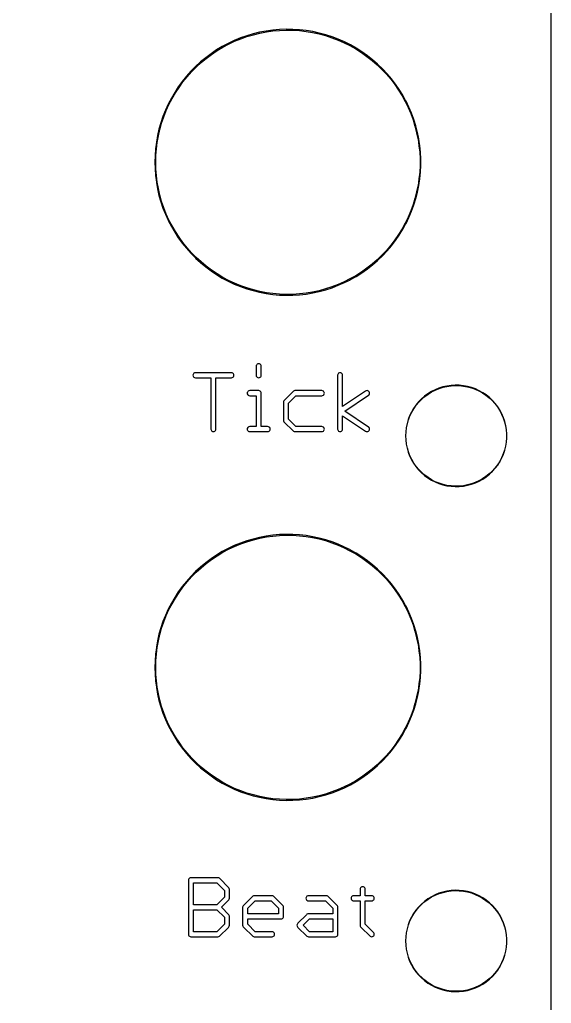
# Model space of a CAD drawing. Extents: x 7 to 68, y 0 to 129.
# Drawn here: x 51.85 to 67.9, y 67.22 to 96.9 of the extents above; entities that cross this region are included whole.
import ezdxf

# ---------------------------------------------------------------- set-up
doc = ezdxf.new("R2010")
doc.units = 0

msp = doc.modelspace()

# ---------------------------------------------------------------- linework, layer by layer
at = {"color": 5, "true_color": 0x0000ff}
msp.add_polyline3d([(67.89673, 0.3175, 0), (67.89673, 128.81863, 0), (7.27709, 128.81863, 0), (7.27709, 0.3175, 0), (67.89673, 0.3175, 0)], close=True, dxfattribs=at)
at = {"color": 34, "true_color": 0x008000}
for points in [[(7.2771, 0.3175, 0), (67.89674, 0.3175, 0), (67.89674, 128.81864, 0), (7.2771, 128.81864, 0), (7.2771, 0.3175, 0)], [(59.69508, 96.60381, 0), (59.49441, 96.58603, 0), (59.29629, 96.5581, 0), (59.29237, 96.55747, 0), (59.09425, 96.51937, 0), (58.89867, 96.47111, 0), (58.70563, 96.41523, 0), (58.51767, 96.34919, 0), (58.32971, 96.27299, 0), (58.14937, 96.18663, 0), (58.14583, 96.18483, 0), (57.96803, 96.09085, 0), (57.79531, 95.98671, 0), (57.62767, 95.87495, 0), (57.46765, 95.75303, 0), (57.31271, 95.62603, 0), (57.16285, 95.48887, 0), (57.16004, 95.48606, 0), (57.02034, 95.34382, 0), (56.88572, 95.19396, 0), (56.75872, 95.03648, 0), (56.64188, 94.87392, 0), (56.53266, 94.70628, 0), (56.43106, 94.53356, 0), (56.43085, 94.53315, 0), (56.33708, 94.35322, 0), (56.33528, 94.34968, 0), (56.254, 94.1668, 0), (56.1778, 93.98138, 0), (56.1143, 93.79088, 0), (56.05842, 93.59784, 0), (56.01524, 93.40226, 0), (55.97968, 93.20414, 0), (55.97906, 93.20021, 0), (55.95365, 92.99955, 0), (55.93841, 92.7989, 0), (55.93841, 92.79889, 0), (55.93333, 92.59823, 0), (55.93841, 92.39758, 0), (55.95365, 92.19692, 0), (55.97906, 91.99626, 0), (55.97968, 91.99233, 0), (56.01524, 91.79421, 0), (56.05842, 91.59863, 0), (56.1143, 91.40559, 0), (56.1778, 91.21509, 0), (56.254, 91.02967, 0), (56.33528, 90.84679, 0), (56.33708, 90.84325, 0), (56.43106, 90.66291, 0), (56.53266, 90.49019, 0), (56.64188, 90.32255, 0), (56.75872, 90.15999, 0), (56.88572, 90.00251, 0), (57.02034, 89.85265, 0), (57.16004, 89.71041, 0), (57.16285, 89.7076, 0), (57.31271, 89.57044, 0), (57.46765, 89.44344, 0), (57.62767, 89.32152, 0), (57.79531, 89.20976, 0), (57.96803, 89.10562, 0), (58.14583, 89.01164, 0), (58.14937, 89.00984, 0), (58.32971, 88.92348, 0), (58.51767, 88.84728, 0), (58.70563, 88.78124, 0), (58.89867, 88.72536, 0), (59.09425, 88.6771, 0), (59.29237, 88.639, 0), (59.29629, 88.63838, 0), (59.49441, 88.61044, 0), (59.69508, 88.59266, 0), (59.89574, 88.58504, 0), (60.0964, 88.58758, 0), (60.29705, 88.60028, 0), (60.49772, 88.62314, 0), (60.50164, 88.62376, 0), (60.69976, 88.65678, 0), (60.89534, 88.69996, 0), (61.09092, 88.75076, 0), (61.28142, 88.81426, 0), (61.46938, 88.88538, 0), (61.6548, 88.96666, 0), (61.8326, 89.05556, 0), (61.83614, 89.05736, 0), (62.0114, 89.15642, 0), (62.18158, 89.26564, 0), (62.34668, 89.38248, 0), (62.50416, 89.5044, 0), (62.65656, 89.63648, 0), (62.80134, 89.77618, 0), (62.80415, 89.77899, 0), (62.94131, 89.92631, 0), (63.07085, 90.07871, 0), (63.19277, 90.23873, 0), (63.30707, 90.40383, 0), (63.41375, 90.57655, 0), (63.51027, 90.75181, 0), (63.51207, 90.75535, 0), (63.59843, 90.93569, 0), (63.67717, 91.12111, 0), (63.74829, 91.31161, 0), (63.80671, 91.50211, 0), (63.85751, 91.69769, 0), (63.89815, 91.89327, 0), (63.89878, 91.8972, 0), (63.92926, 92.09786, 0), (63.94958, 92.29598, 0), (63.95974, 92.49664, 0), (63.95974, 92.69984, 0), (63.94958, 92.9005, 0), (63.92926, 93.09861, 0), (63.89878, 93.29928, 0), (63.89815, 93.3032, 0), (63.85751, 93.49878, 0), (63.80671, 93.69436, 0), (63.74829, 93.88486, 0), (63.67717, 94.07536, 0), (63.59843, 94.26078, 0), (63.51207, 94.44112, 0), (63.51027, 94.44466, 0), (63.41375, 94.61992, 0), (63.30707, 94.79264, 0), (63.19277, 94.95774, 0), (63.07085, 95.11776, 0), (62.94131, 95.27016, 0), (62.80415, 95.41748, 0), (62.80134, 95.42029, 0), (62.65656, 95.55999, 0), (62.50416, 95.69207, 0), (62.34668, 95.81399, 0), (62.18158, 95.93083, 0), (62.0114, 96.04005, 0), (61.83614, 96.13911, 0), (61.8326, 96.14091, 0), (61.6548, 96.22981, 0), (61.46938, 96.31109, 0), (61.28142, 96.38221, 0), (61.09092, 96.44571, 0), (60.89534, 96.49651, 0), (60.69976, 96.53969, 0), (60.50164, 96.57271, 0), (60.49772, 96.57333, 0), (60.29705, 96.5962, 0), (60.0964, 96.6089, 0), (59.89574, 96.61143, 0), (59.69508, 96.60381, 0)], [(60.29705, 88.62567, 0), (60.0964, 88.61298, 0), (59.89574, 88.61044, 0), (59.69508, 88.61805, 0), (59.49441, 88.63583, 0), (59.29894, 88.6634, 0), (59.1021, 88.70125, 0), (58.90652, 88.74951, 0), (58.71348, 88.80539, 0), (58.52552, 88.87143, 0), (58.33756, 88.94763, 0), (58.15865, 89.0333, 0), (57.98296, 89.12617, 0), (57.81024, 89.23031, 0), (57.6426, 89.34207, 0), (57.48258, 89.46399, 0), (57.32764, 89.59099, 0), (57.17828, 89.7277, 0), (57.04089, 89.86758, 0), (56.90627, 90.01744, 0), (56.77927, 90.17492, 0), (56.66243, 90.33748, 0), (56.55321, 90.50512, 0), (56.45161, 90.67784, 0), (56.35917, 90.85522, 0), (56.27815, 91.03752, 0), (56.20195, 91.22294, 0), (56.13845, 91.41344, 0), (56.08257, 91.60648, 0), (56.03939, 91.80206, 0), (56.00428, 91.99765, 0), (55.97906, 92.19692, 0), (55.96382, 92.39758, 0), (55.95874, 92.59823, 0), (55.96382, 92.79889, 0), (55.96382, 92.7989, 0), (55.97906, 92.99955, 0), (56.00428, 93.19882, 0), (56.03939, 93.39441, 0), (56.08257, 93.58999, 0), (56.13845, 93.78303, 0), (56.20195, 93.97353, 0), (56.27815, 94.15895, 0), (56.35917, 94.34125, 0), (56.45161, 94.51863, 0), (56.55321, 94.69135, 0), (56.66243, 94.85899, 0), (56.77927, 95.02155, 0), (56.90627, 95.17903, 0), (57.04089, 95.32889, 0), (57.17828, 95.46877, 0), (57.32764, 95.60548, 0), (57.48258, 95.73248, 0), (57.6426, 95.8544, 0), (57.81024, 95.96616, 0), (57.98296, 96.0703, 0), (58.15865, 96.16317, 0), (58.33756, 96.24884, 0), (58.52552, 96.32504, 0), (58.71348, 96.39108, 0), (58.90652, 96.44696, 0), (59.1021, 96.49522, 0), (59.29894, 96.53307, 0), (59.49441, 96.56064, 0), (59.69508, 96.57842, 0), (59.89574, 96.58604, 0), (60.0964, 96.5835, 0), (60.29705, 96.5708, 0), (60.49706, 96.54802, 0), (60.69191, 96.51554, 0), (60.88749, 96.47236, 0), (61.08307, 96.42156, 0), (61.27357, 96.35806, 0), (61.46153, 96.28694, 0), (61.64695, 96.20566, 0), (61.82167, 96.1183, 0), (61.99647, 96.0195, 0), (62.16665, 95.91028, 0), (62.33175, 95.79344, 0), (62.48923, 95.67152, 0), (62.64163, 95.53944, 0), (62.7845, 95.40158, 0), (62.92076, 95.25523, 0), (63.0503, 95.10283, 0), (63.17222, 94.94281, 0), (63.28652, 94.77771, 0), (63.3932, 94.60499, 0), (63.48892, 94.43119, 0), (63.57428, 94.25293, 0), (63.65302, 94.06751, 0), (63.72414, 93.87701, 0), (63.78256, 93.68651, 0), (63.83336, 93.49093, 0), (63.87391, 93.29577, 0), (63.90385, 93.09861, 0), (63.92417, 92.9005, 0), (63.93433, 92.69984, 0), (63.93433, 92.49664, 0), (63.92417, 92.29598, 0), (63.90385, 92.09786, 0), (63.87391, 91.90068, 0), (63.83336, 91.70554, 0), (63.78256, 91.50996, 0), (63.72414, 91.31946, 0), (63.65302, 91.12896, 0), (63.57428, 90.94354, 0), (63.48892, 90.76528, 0), (63.3932, 90.59148, 0), (63.28652, 90.41876, 0), (63.17222, 90.25366, 0), (63.0503, 90.09364, 0), (62.92076, 89.94124, 0), (62.7845, 89.79489, 0), (62.64163, 89.65703, 0), (62.48923, 89.52495, 0), (62.33175, 89.40303, 0), (62.16665, 89.28619, 0), (61.99647, 89.17697, 0), (61.82167, 89.07817, 0), (61.64695, 88.99081, 0), (61.46153, 88.90953, 0), (61.27357, 88.83841, 0), (61.08307, 88.77491, 0), (60.88749, 88.72411, 0), (60.69191, 88.68093, 0), (60.49706, 88.64845, 0), (60.29705, 88.62567, 0)], [(59.06769, 86.09584, 0), (59.09124, 86.09956, 0), (59.11248, 86.11039, 0), (59.12934, 86.12725, 0), (59.14017, 86.14849, 0), (59.14389, 86.17204, 0), (59.14389, 86.44382, 0), (59.14017, 86.46736, 0), (59.12934, 86.4886, 0), (59.11248, 86.50546, 0), (59.09124, 86.51629, 0), (59.06769, 86.52002, 0), (59.04415, 86.51629, 0), (59.02291, 86.50546, 0), (59.00605, 86.4886, 0), (58.99522, 86.46736, 0), (58.99149, 86.44382, 0), (58.99149, 86.17204, 0), (58.99522, 86.14849, 0), (59.00605, 86.12725, 0), (59.02291, 86.11039, 0), (59.04415, 86.09956, 0), (59.06769, 86.09584, 0)], [(57.15762, 86.24824, 0), (57.13407, 86.24451, 0), (57.11283, 86.23368, 0), (57.09597, 86.21682, 0), (57.08514, 86.19558, 0), (57.08142, 86.17204, 0), (57.08514, 86.14849, 0), (57.09597, 86.12725, 0), (57.11283, 86.11039, 0), (57.13407, 86.09956, 0), (57.15762, 86.09584, 0), (57.62498, 86.09584, 0), (57.62498, 84.54643, 0), (57.6287, 84.52289, 0), (57.63953, 84.50165, 0), (57.65639, 84.48479, 0), (57.67763, 84.47396, 0), (57.70118, 84.47023, 0), (57.72472, 84.47396, 0), (57.74596, 84.48479, 0), (57.76282, 84.50165, 0), (57.77365, 84.52289, 0), (57.77738, 84.54643, 0), (57.77738, 86.09584, 0), (58.2422, 86.09584, 0), (58.26574, 86.09956, 0), (58.28698, 86.11039, 0), (58.30384, 86.12725, 0), (58.31467, 86.14849, 0), (58.3184, 86.17204, 0), (58.31467, 86.19558, 0), (58.30384, 86.21682, 0), (58.28698, 86.23368, 0), (58.26574, 86.24451, 0), (58.2422, 86.24824, 0), (57.15762, 86.24824, 0)], [(62.33668, 84.47023, 0), (62.36022, 84.47396, 0), (62.38146, 84.48479, 0), (62.39832, 84.50165, 0), (62.40915, 84.52289, 0), (62.41288, 84.54643, 0), (62.40915, 84.56998, 0), (62.39832, 84.59122, 0), (62.38146, 84.60808, 0), (61.66106, 85.0876, 0), (62.38146, 85.56937, 0), (62.39832, 85.58623, 0), (62.40915, 85.60747, 0), (62.41288, 85.63102, 0), (62.40915, 85.65456, 0), (62.39832, 85.6758, 0), (62.38146, 85.69266, 0), (62.36022, 85.70349, 0), (62.33668, 85.70722, 0), (62.31313, 85.70349, 0), (62.29189, 85.69266, 0), (61.60008, 85.23001, 0), (61.60008, 86.17204, 0), (61.59635, 86.19558, 0), (61.58552, 86.21682, 0), (61.56866, 86.23368, 0), (61.54742, 86.24451, 0), (61.52388, 86.24824, 0), (61.50033, 86.24451, 0), (61.47909, 86.23368, 0), (61.46223, 86.21682, 0), (61.4514, 86.19558, 0), (61.44768, 86.17204, 0), (61.44768, 84.54643, 0), (61.4514, 84.52289, 0), (61.46223, 84.50165, 0), (61.47909, 84.48479, 0), (61.50033, 84.47396, 0), (61.52388, 84.47023, 0), (61.54742, 84.47396, 0), (61.56866, 84.48479, 0), (61.58552, 84.50165, 0), (61.59635, 84.52289, 0), (61.60008, 84.54643, 0), (61.60008, 84.94528, 0), (62.29189, 84.48479, 0), (62.31313, 84.47396, 0), (62.33668, 84.47023, 0)], [(64.87159, 85.8647, 0), (64.74714, 85.84692, 0), (64.74557, 85.84667, 0), (64.62618, 85.81873, 0), (64.50681, 85.78063, 0), (64.39251, 85.73491, 0), (64.28075, 85.67903, 0), (64.27933, 85.6783, 0), (64.17265, 85.61226, 0), (64.07359, 85.5386, 0), (63.97961, 85.45732, 0), (63.97849, 85.4562, 0), (63.89213, 85.3673, 0), (63.81085, 85.27078, 0), (63.73973, 85.16918, 0), (63.67623, 85.0625, 0), (63.6755, 85.06108, 0), (63.62216, 84.94932, 0), (63.57898, 84.83248, 0), (63.54342, 84.7131, 0), (63.51802, 84.59118, 0), (63.51778, 84.58962, 0), (63.50254, 84.4677, 0), (63.49746, 84.34324, 0), (63.50254, 84.21878, 0), (63.51778, 84.09686, 0), (63.51802, 84.09529, 0), (63.54342, 83.97337, 0), (63.57898, 83.85399, 0), (63.62216, 83.73715, 0), (63.6755, 83.62539, 0), (63.67623, 83.62397, 0), (63.73973, 83.51729, 0), (63.81085, 83.41569, 0), (63.89213, 83.31917, 0), (63.97849, 83.23027, 0), (63.97961, 83.22915, 0), (64.07359, 83.14787, 0), (64.17265, 83.0742, 0), (64.27933, 83.00817, 0), (64.28075, 83.00744, 0), (64.39251, 82.95156, 0), (64.50681, 82.90584, 0), (64.62618, 82.86774, 0), (64.74557, 82.8398, 0), (64.74714, 82.83955, 0), (64.87159, 82.82177, 0), (64.99606, 82.81415, 0), (65.12052, 82.81668, 0), (65.24244, 82.82939, 0), (65.244, 82.82964, 0), (65.36846, 82.8525, 0), (65.48784, 82.88552, 0), (65.60468, 82.9287, 0), (65.71644, 82.9795, 0), (65.71786, 82.98023, 0), (65.82707, 83.04119, 0), (65.93122, 83.10977, 0), (66.02773, 83.1885, 0), (66.11918, 83.27233, 0), (66.1203, 83.27345, 0), (66.20158, 83.36489, 0), (66.27778, 83.46395, 0), (66.34636, 83.56809, 0), (66.40478, 83.67985, 0), (66.40551, 83.68127, 0), (66.45377, 83.79557, 0), (66.49441, 83.91241, 0), (66.52489, 84.03179, 0), (66.54521, 84.15625, 0), (66.54546, 84.15781, 0), (66.55562, 84.28228, 0), (66.55562, 84.40419, 0), (66.54546, 84.52866, 0), (66.54521, 84.53022, 0), (66.52489, 84.65468, 0), (66.49441, 84.77406, 0), (66.45377, 84.8909, 0), (66.40551, 85.0052, 0), (66.40478, 85.00662, 0), (66.34636, 85.11838, 0), (66.27778, 85.22252, 0), (66.20158, 85.32158, 0), (66.1203, 85.41302, 0), (66.11918, 85.41414, 0), (66.02773, 85.49796, 0), (65.93122, 85.5767, 0), (65.82707, 85.64528, 0), (65.71786, 85.70624, 0), (65.71644, 85.70697, 0), (65.60468, 85.75777, 0), (65.48784, 85.80095, 0), (65.36846, 85.83397, 0), (65.244, 85.85683, 0), (65.24244, 85.85708, 0), (65.12052, 85.86978, 0), (64.99606, 85.87232, 0), (64.87159, 85.8647, 0)], [(65.24196, 82.83951, 0), (65.12052, 82.82686, 0), (64.99606, 82.82432, 0), (64.87159, 82.83194, 0), (64.7484, 82.84954, 0), (64.62932, 82.87741, 0), (64.50994, 82.91551, 0), (64.39564, 82.96123, 0), (64.28513, 83.01648, 0), (64.17861, 83.08242, 0), (64.07956, 83.15608, 0), (63.98572, 83.23724, 0), (63.90034, 83.32514, 0), (63.81906, 83.42166, 0), (63.74794, 83.52325, 0), (63.68468, 83.62954, 0), (63.63183, 83.74028, 0), (63.58865, 83.85711, 0), (63.55309, 83.9765, 0), (63.52783, 84.09776, 0), (63.5127, 84.21878, 0), (63.50762, 84.34324, 0), (63.5127, 84.4677, 0), (63.52782, 84.5887, 0), (63.55309, 84.70997, 0), (63.58865, 84.82935, 0), (63.63183, 84.94619, 0), (63.6847, 85.05697, 0), (63.74794, 85.16321, 0), (63.81906, 85.26481, 0), (63.90034, 85.36133, 0), (63.98578, 85.44928, 0), (64.07956, 85.53039, 0), (64.17861, 85.60405, 0), (64.28513, 85.66999, 0), (64.39564, 85.72524, 0), (64.50994, 85.77096, 0), (64.62932, 85.80906, 0), (64.7484, 85.83693, 0), (64.87159, 85.85453, 0), (64.99606, 85.86215, 0), (65.12052, 85.85962, 0), (65.24196, 85.84696, 0), (65.36533, 85.8243, 0), (65.48471, 85.79128, 0), (65.60155, 85.7481, 0), (65.71271, 85.69757, 0), (65.82111, 85.63707, 0), (65.92525, 85.56849, 0), (66.02177, 85.48975, 0), (66.11253, 85.40655, 0), (66.19337, 85.31561, 0), (66.26957, 85.21655, 0), (66.33815, 85.11241, 0), (66.39589, 85.00195, 0), (66.4441, 84.88777, 0), (66.48474, 84.77093, 0), (66.51522, 84.65155, 0), (66.5353, 84.52858, 0), (66.54545, 84.40419, 0), (66.54545, 84.28228, 0), (66.5353, 84.15789, 0), (66.51522, 84.03492, 0), (66.48474, 83.91554, 0), (66.4441, 83.7987, 0), (66.39589, 83.68452, 0), (66.33815, 83.57406, 0), (66.26957, 83.46992, 0), (66.19337, 83.37085, 0), (66.11253, 83.27992, 0), (66.02177, 83.19672, 0), (65.92525, 83.11798, 0), (65.82111, 83.0494, 0), (65.71271, 82.9889, 0), (65.60155, 82.93837, 0), (65.48471, 82.89519, 0), (65.36533, 82.86217, 0), (65.24196, 82.83951, 0)], [(58.79591, 85.70722, 0), (58.77237, 85.70349, 0), (58.75113, 85.69266, 0), (58.73427, 85.6758, 0), (58.72344, 85.65456, 0), (58.71971, 85.63102, 0), (58.72344, 85.60747, 0), (58.73427, 85.58623, 0), (58.75113, 85.56937, 0), (58.77237, 85.55854, 0), (58.79591, 85.55482, 0), (58.99149, 85.55482, 0), (58.99149, 84.62263, 0), (58.79591, 84.62263, 0), (58.77237, 84.61891, 0), (58.75113, 84.60808, 0), (58.73427, 84.59122, 0), (58.72344, 84.56998, 0), (58.71971, 84.54643, 0), (58.72344, 84.52289, 0), (58.73427, 84.50165, 0), (58.75113, 84.48479, 0), (58.77237, 84.47396, 0), (58.79591, 84.47023, 0), (59.33694, 84.47023, 0), (59.36048, 84.47396, 0), (59.38172, 84.48479, 0), (59.39858, 84.50165, 0), (59.40941, 84.52289, 0), (59.41314, 84.54643, 0), (59.40941, 84.56998, 0), (59.39858, 84.59122, 0), (59.38172, 84.60808, 0), (59.36048, 84.61891, 0), (59.33694, 84.62263, 0), (59.14389, 84.62263, 0), (59.14389, 85.63102, 0), (59.14017, 85.65456, 0), (59.12934, 85.6758, 0), (59.11248, 85.69266, 0), (59.09124, 85.70349, 0), (59.06769, 85.70722, 0), (58.79591, 85.70722, 0)], [(60.11257, 84.48479, 0), (60.13381, 84.47396, 0), (60.15735, 84.47023, 0), (60.9727, 84.47023, 0), (60.99624, 84.47396, 0), (61.01748, 84.48479, 0), (61.03434, 84.50165, 0), (61.04517, 84.52289, 0), (61.0489, 84.54643, 0), (61.04517, 84.56998, 0), (61.03434, 84.59122, 0), (61.01748, 84.60808, 0), (60.99624, 84.61891, 0), (60.9727, 84.62263, 0), (60.18759, 84.62263, 0), (59.96432, 84.8459, 0), (59.96432, 85.32915, 0), (60.18788, 85.55482, 0), (60.9727, 85.55482, 0), (60.99624, 85.55854, 0), (61.01748, 85.56937, 0), (61.03434, 85.58623, 0), (61.04517, 85.60747, 0), (61.0489, 85.63102, 0), (61.04517, 85.65456, 0), (61.03434, 85.6758, 0), (61.01748, 85.69266, 0), (60.99624, 85.70349, 0), (60.9727, 85.70722, 0), (60.15735, 85.70722, 0), (60.13381, 85.70349, 0), (60.11257, 85.69266, 0), (60.09571, 85.6758, 0), (59.82647, 85.40402, 0), (59.81564, 85.38278, 0), (59.81192, 85.35923, 0), (59.81192, 84.81568, 0), (59.81564, 84.79213, 0), (59.82647, 84.77089, 0), (60.11257, 84.48479, 0)], [(59.69508, 81.36381, 0), (59.49441, 81.34603, 0), (59.29629, 81.31809, 0), (59.29237, 81.31747, 0), (59.09425, 81.27937, 0), (58.89867, 81.23111, 0), (58.70563, 81.17523, 0), (58.51767, 81.10919, 0), (58.32971, 81.03299, 0), (58.14937, 80.94663, 0), (58.14583, 80.94483, 0), (57.96803, 80.85084, 0), (57.79531, 80.7467, 0), (57.62767, 80.63495, 0), (57.46765, 80.51303, 0), (57.31271, 80.38603, 0), (57.16285, 80.24887, 0), (57.16004, 80.24606, 0), (57.02034, 80.10382, 0), (56.88572, 79.95395, 0), (56.75872, 79.79648, 0), (56.64188, 79.63392, 0), (56.53266, 79.46628, 0), (56.43106, 79.29356, 0), (56.33708, 79.11322, 0), (56.33528, 79.10968, 0), (56.254, 78.9268, 0), (56.1778, 78.74138, 0), (56.1143, 78.55088, 0), (56.05842, 78.35784, 0), (56.01524, 78.16226, 0), (55.97968, 77.96414, 0), (55.97906, 77.96021, 0), (55.95365, 77.75955, 0), (55.93841, 77.55889, 0), (55.93333, 77.35823, 0), (55.93841, 77.15758, 0), (55.95365, 76.95692, 0), (55.97906, 76.75626, 0), (55.97968, 76.75233, 0), (56.01524, 76.55421, 0), (56.05842, 76.35863, 0), (56.1143, 76.16558, 0), (56.1778, 75.97508, 0), (56.254, 75.78967, 0), (56.33528, 75.60679, 0), (56.33708, 75.60325, 0), (56.43106, 75.42291, 0), (56.53266, 75.25019, 0), (56.64188, 75.08255, 0), (56.75872, 74.91999, 0), (56.88572, 74.76251, 0), (57.02034, 74.61265, 0), (57.02051, 74.61248, 0), (57.16004, 74.47041, 0), (57.16285, 74.4676, 0), (57.31271, 74.33044, 0), (57.46765, 74.20344, 0), (57.62767, 74.08152, 0), (57.79531, 73.96975, 0), (57.96803, 73.86562, 0), (58.14583, 73.77164, 0), (58.14937, 73.76984, 0), (58.32971, 73.68348, 0), (58.51767, 73.60728, 0), (58.70563, 73.54124, 0), (58.89867, 73.48536, 0), (59.09425, 73.4371, 0), (59.29237, 73.399, 0), (59.29629, 73.39838, 0), (59.49441, 73.37044, 0), (59.69508, 73.35266, 0), (59.89574, 73.34504, 0), (60.0964, 73.34757, 0), (60.29705, 73.36028, 0), (60.49772, 73.38314, 0), (60.50164, 73.38375, 0), (60.69976, 73.41678, 0), (60.89534, 73.45995, 0), (61.09092, 73.51076, 0), (61.28142, 73.57425, 0), (61.46938, 73.64538, 0), (61.6548, 73.72666, 0), (61.8326, 73.81556, 0), (61.83614, 73.81735, 0), (62.0114, 73.91642, 0), (62.18158, 74.02564, 0), (62.34668, 74.14248, 0), (62.50416, 74.26439, 0), (62.65656, 74.39648, 0), (62.80134, 74.53618, 0), (62.80415, 74.53899, 0), (62.94131, 74.68631, 0), (63.07085, 74.83871, 0), (63.19277, 74.99872, 0), (63.30707, 75.16383, 0), (63.41375, 75.33655, 0), (63.51027, 75.51181, 0), (63.51207, 75.51535, 0), (63.59843, 75.69569, 0), (63.67717, 75.88111, 0), (63.74829, 76.07161, 0), (63.80671, 76.26211, 0), (63.85751, 76.45769, 0), (63.89815, 76.65327, 0), (63.89878, 76.65719, 0), (63.92919, 76.85741, 0), (63.92926, 76.85786, 0), (63.94958, 77.05597, 0), (63.95974, 77.25663, 0), (63.95974, 77.45983, 0), (63.94958, 77.6605, 0), (63.92926, 77.85862, 0), (63.89878, 78.05927, 0), (63.89815, 78.06319, 0), (63.85751, 78.25878, 0), (63.80671, 78.45435, 0), (63.74829, 78.64485, 0), (63.67717, 78.83535, 0), (63.59843, 79.02078, 0), (63.51207, 79.20112, 0), (63.51027, 79.20466, 0), (63.41375, 79.37992, 0), (63.30707, 79.55264, 0), (63.19277, 79.71774, 0), (63.07085, 79.87775, 0), (62.94131, 80.03015, 0), (62.80415, 80.17748, 0), (62.80134, 80.18029, 0), (62.65656, 80.31999, 0), (62.50416, 80.45207, 0), (62.34668, 80.57398, 0), (62.18158, 80.69083, 0), (62.0114, 80.80005, 0), (61.83614, 80.8991, 0), (61.8326, 80.90091, 0), (61.6548, 80.98981, 0), (61.46938, 81.07109, 0), (61.28142, 81.14221, 0), (61.09092, 81.20571, 0), (60.89534, 81.25651, 0), (60.69976, 81.29969, 0), (60.50164, 81.33271, 0), (60.49772, 81.33333, 0), (60.29705, 81.35619, 0), (60.0964, 81.36888, 0), (59.89574, 81.37143, 0), (59.69508, 81.36381, 0)], [(60.29705, 73.38567, 0), (60.0964, 73.37296, 0), (59.89574, 73.37043, 0), (59.69508, 73.37805, 0), (59.49441, 73.39583, 0), (59.29894, 73.4234, 0), (59.1021, 73.46125, 0), (58.90652, 73.50951, 0), (58.71348, 73.56538, 0), (58.52552, 73.63142, 0), (58.33756, 73.70762, 0), (58.15885, 73.7932, 0), (57.98296, 73.88617, 0), (57.81024, 73.9903, 0), (57.6426, 74.10207, 0), (57.48258, 74.22399, 0), (57.32764, 74.35099, 0), (57.17818, 74.48778, 0), (57.04089, 74.62757, 0), (56.90627, 74.77744, 0), (56.77927, 74.93492, 0), (56.66243, 75.09748, 0), (56.55321, 75.26512, 0), (56.45161, 75.43783, 0), (56.35917, 75.61521, 0), (56.27815, 75.79752, 0), (56.20195, 75.98294, 0), (56.13845, 76.17344, 0), (56.08257, 76.36648, 0), (56.03939, 76.56206, 0), (56.00428, 76.75765, 0), (55.97906, 76.95692, 0), (55.96382, 77.15758, 0), (55.95874, 77.35823, 0), (55.96382, 77.55889, 0), (55.97906, 77.75955, 0), (56.00428, 77.95882, 0), (56.03939, 78.15441, 0), (56.08257, 78.34999, 0), (56.13845, 78.54303, 0), (56.20195, 78.73353, 0), (56.27815, 78.91894, 0), (56.35917, 79.10125, 0), (56.45161, 79.27863, 0), (56.55321, 79.45135, 0), (56.66243, 79.61899, 0), (56.77927, 79.78155, 0), (56.90627, 79.93903, 0), (57.04089, 80.08889, 0), (57.17837, 80.22886, 0), (57.32764, 80.36548, 0), (57.48258, 80.49248, 0), (57.6426, 80.6144, 0), (57.81024, 80.72615, 0), (57.98296, 80.83029, 0), (58.15845, 80.92306, 0), (58.33756, 81.00884, 0), (58.52552, 81.08504, 0), (58.71348, 81.15107, 0), (58.90652, 81.20695, 0), (59.1021, 81.25521, 0), (59.29913, 81.2931, 0), (59.49441, 81.32064, 0), (59.69508, 81.33842, 0), (59.89574, 81.34604, 0), (60.0964, 81.34349, 0), (60.29705, 81.3308, 0), (60.49706, 81.30802, 0), (60.69191, 81.27554, 0), (60.88749, 81.23236, 0), (61.08307, 81.18156, 0), (61.27357, 81.11806, 0), (61.46153, 81.04694, 0), (61.64695, 80.96566, 0), (61.82152, 80.87838, 0), (61.99647, 80.7795, 0), (62.16665, 80.67028, 0), (62.33175, 80.55343, 0), (62.48923, 80.43152, 0), (62.64163, 80.29944, 0), (62.7845, 80.16158, 0), (62.92076, 80.01523, 0), (63.0503, 79.86283, 0), (63.17222, 79.70281, 0), (63.28652, 79.53771, 0), (63.3932, 79.36499, 0), (63.48892, 79.19119, 0), (63.57428, 79.01293, 0), (63.65302, 78.82751, 0), (63.72414, 78.63701, 0), (63.78256, 78.44651, 0), (63.83336, 78.25093, 0), (63.87391, 78.05579, 0), (63.90385, 77.85862, 0), (63.92417, 77.6605, 0), (63.93433, 77.45983, 0), (63.93433, 77.25663, 0), (63.92417, 77.05597, 0), (63.90385, 76.85786, 0), (63.87391, 76.6607, 0), (63.83336, 76.46554, 0), (63.78256, 76.26996, 0), (63.72414, 76.07946, 0), (63.65302, 75.88896, 0), (63.57428, 75.70354, 0), (63.48892, 75.52528, 0), (63.3932, 75.35147, 0), (63.28652, 75.17876, 0), (63.17222, 75.01366, 0), (63.0503, 74.85364, 0), (62.92076, 74.70124, 0), (62.7845, 74.55489, 0), (62.64163, 74.41703, 0), (62.48923, 74.28494, 0), (62.33175, 74.16303, 0), (62.16665, 74.04619, 0), (61.99647, 73.93697, 0), (61.82182, 73.83825, 0), (61.64695, 73.75081, 0), (61.46153, 73.66952, 0), (61.27357, 73.59841, 0), (61.08307, 73.53491, 0), (60.88749, 73.48411, 0), (60.69191, 73.44092, 0), (60.49725, 73.40849, 0), (60.29705, 73.38567, 0)], [(58.16922, 70.34623, 0), (58.18005, 70.36747, 0), (58.18378, 70.39102, 0), (58.18378, 70.66025, 0), (58.18005, 70.6838, 0), (58.16922, 70.70504, 0), (57.88058, 70.99368, 0), (57.85934, 71.00451, 0), (57.8358, 71.00824, 0), (57.023, 71.00824, 0), (56.99945, 71.00451, 0), (56.97821, 70.99368, 0), (56.96135, 70.97682, 0), (56.95052, 70.95558, 0), (56.9468, 70.93204, 0), (56.9468, 69.30643, 0), (56.95052, 69.28288, 0), (56.96135, 69.26165, 0), (56.97821, 69.24478, 0), (56.99945, 69.23396, 0), (57.023, 69.23023, 0), (57.8358, 69.23023, 0), (57.85934, 69.23396, 0), (57.88058, 69.24478, 0), (58.15236, 69.51403, 0), (58.16922, 69.53089, 0), (58.18005, 69.55213, 0), (58.18378, 69.57567, 0), (58.18378, 69.84744, 0), (58.18005, 69.87099, 0), (58.16922, 69.89224, 0), (57.94223, 70.11924, 0), (58.16922, 70.34623, 0)], [(57.80558, 70.19544, 0), (57.0992, 70.19544, 0), (57.0992, 70.85584, 0), (57.80555, 70.85584, 0), (58.03138, 70.63001, 0), (58.03138, 70.42124, 0), (57.80558, 70.19544, 0)], [(62.47638, 69.23023, 0), (62.49992, 69.23396, 0), (62.52116, 69.24478, 0), (62.53802, 69.26165, 0), (62.54885, 69.28288, 0), (62.55258, 69.30643, 0), (62.54885, 69.32998, 0), (62.53802, 69.35122, 0), (62.52116, 69.36808, 0), (62.28079, 69.6062, 0), (62.28079, 70.31482, 0), (62.47638, 70.31482, 0), (62.49992, 70.31854, 0), (62.52116, 70.32937, 0), (62.53802, 70.34623, 0), (62.54885, 70.36747, 0), (62.55258, 70.39102, 0), (62.54885, 70.41455, 0), (62.53802, 70.4358, 0), (62.52116, 70.45265, 0), (62.49992, 70.46348, 0), (62.47638, 70.46722, 0), (62.28079, 70.46722, 0), (62.28079, 70.66025, 0), (62.27707, 70.6838, 0), (62.26624, 70.70504, 0), (62.24938, 70.7219, 0), (62.22814, 70.73273, 0), (62.20459, 70.73645, 0), (62.18105, 70.73273, 0), (62.15981, 70.7219, 0), (62.14295, 70.70504, 0), (62.13212, 70.6838, 0), (62.12839, 70.66025, 0), (62.12839, 70.46722, 0), (61.93281, 70.46722, 0), (61.90927, 70.46348, 0), (61.88803, 70.45265, 0), (61.87117, 70.4358, 0), (61.86034, 70.41455, 0), (61.85661, 70.39102, 0), (61.86034, 70.36747, 0), (61.87117, 70.34623, 0), (61.88803, 70.32937, 0), (61.90927, 70.31854, 0), (61.93281, 70.31482, 0), (62.12839, 70.31482, 0), (62.12839, 69.57567, 0), (62.13212, 69.55213, 0), (62.14295, 69.53089, 0), (62.15981, 69.51403, 0), (62.43159, 69.24478, 0), (62.45283, 69.23396, 0), (62.47638, 69.23023, 0)], [(59.76688, 69.77498, 0), (59.78812, 69.78581, 0), (59.80498, 69.80267, 0), (59.81581, 69.82391, 0), (59.81954, 69.84744, 0), (59.81954, 70.11924, 0), (59.81581, 70.14278, 0), (59.80498, 70.16401, 0), (59.78812, 70.18088, 0), (59.7881, 70.18089, 0), (59.53321, 70.43578, 0), (59.5332, 70.4358, 0), (59.51634, 70.45265, 0), (59.4951, 70.46348, 0), (59.47156, 70.46722, 0), (58.93054, 70.46722, 0), (58.90699, 70.46348, 0), (58.88575, 70.45265, 0), (58.86889, 70.4358, 0), (58.86888, 70.43578, 0), (58.61399, 70.18089, 0), (58.61397, 70.18088, 0), (58.59711, 70.16401, 0), (58.58628, 70.14278, 0), (58.58256, 70.11924, 0), (58.58256, 69.57567, 0), (58.58628, 69.55213, 0), (58.59711, 69.53089, 0), (58.61397, 69.51403, 0), (58.88575, 69.24478, 0), (58.90699, 69.23396, 0), (58.93054, 69.23023, 0), (59.47156, 69.23023, 0), (59.4951, 69.23396, 0), (59.51634, 69.24478, 0), (59.5332, 69.26165, 0), (59.54403, 69.28288, 0), (59.54776, 69.30643, 0), (59.54403, 69.32998, 0), (59.5332, 69.35122, 0), (59.51634, 69.36808, 0), (59.4951, 69.37891, 0), (59.47156, 69.38263, 0), (58.96063, 69.38263, 0), (58.73496, 69.60619, 0), (58.73496, 69.77124, 0), (59.74334, 69.77124, 0), (59.76688, 69.77498, 0)], [(60.56883, 70.46722, 0), (60.54529, 70.46348, 0), (60.52405, 70.45265, 0), (60.50719, 70.4358, 0), (60.49636, 70.41455, 0), (60.49263, 70.39102, 0), (60.49636, 70.36747, 0), (60.50719, 70.34623, 0), (60.52405, 70.32937, 0), (60.54529, 70.31854, 0), (60.56883, 70.31482, 0), (61.07962, 70.31482, 0), (61.30543, 70.08901, 0), (61.30543, 69.92364, 0), (60.56883, 69.92364, 0), (60.54529, 69.91992, 0), (60.52405, 69.90909, 0), (60.50719, 69.89224, 0), (60.50718, 69.89222, 0), (60.25229, 69.63733, 0), (60.25227, 69.63732, 0), (60.23541, 69.62045, 0), (60.22458, 69.59922, 0), (60.22085, 69.57567, 0), (60.22458, 69.55213, 0), (60.23541, 69.53089, 0), (60.25227, 69.51403, 0), (60.52405, 69.24478, 0), (60.54529, 69.23396, 0), (60.56883, 69.23023, 0), (61.38163, 69.23023, 0), (61.40518, 69.23396, 0), (61.42642, 69.24478, 0), (61.44328, 69.26165, 0), (61.45411, 69.28288, 0), (61.45783, 69.30643, 0), (61.45783, 70.11924, 0), (61.45411, 70.14278, 0), (61.44328, 70.16401, 0), (61.42642, 70.18088, 0), (61.4264, 70.18089, 0), (61.17151, 70.43578, 0), (61.1715, 70.4358, 0), (61.15464, 70.45265, 0), (61.1334, 70.46348, 0), (61.10986, 70.46722, 0), (60.56883, 70.46722, 0)], [(64.87159, 70.6247, 0), (64.74714, 70.60692, 0), (64.74557, 70.60666, 0), (64.62618, 70.57872, 0), (64.50681, 70.54062, 0), (64.39251, 70.49491, 0), (64.28075, 70.43903, 0), (64.27933, 70.4383, 0), (64.17265, 70.37226, 0), (64.07359, 70.29859, 0), (63.97961, 70.21732, 0), (63.97849, 70.2162, 0), (63.89213, 70.1273, 0), (63.81085, 70.03077, 0), (63.73973, 69.92918, 0), (63.67623, 69.8225, 0), (63.6755, 69.82107, 0), (63.62216, 69.70932, 0), (63.57898, 69.59247, 0), (63.54342, 69.4731, 0), (63.51802, 69.35118, 0), (63.51778, 69.34962, 0), (63.50254, 69.22769, 0), (63.49746, 69.10324, 0), (63.50254, 68.97878, 0), (63.51778, 68.85686, 0), (63.51802, 68.85529, 0), (63.54342, 68.73336, 0), (63.57898, 68.61399, 0), (63.62216, 68.49715, 0), (63.6755, 68.38539, 0), (63.67623, 68.38397, 0), (63.73973, 68.27728, 0), (63.81085, 68.17569, 0), (63.89213, 68.07917, 0), (63.97849, 67.99026, 0), (63.97961, 67.98914, 0), (64.07359, 67.90787, 0), (64.17265, 67.83421, 0), (64.27933, 67.76817, 0), (64.28075, 67.76743, 0), (64.39251, 67.71156, 0), (64.50681, 67.66584, 0), (64.62618, 67.62774, 0), (64.74557, 67.5998, 0), (64.74714, 67.59954, 0), (64.87159, 67.58177, 0), (64.99606, 67.57415, 0), (65.12052, 67.57669, 0), (65.24244, 67.58938, 0), (65.244, 67.58964, 0), (65.36846, 67.6125, 0), (65.48784, 67.64552, 0), (65.60468, 67.6887, 0), (65.71644, 67.7395, 0), (65.71786, 67.74023, 0), (65.82707, 67.80119, 0), (65.93122, 67.86977, 0), (66.02773, 67.94851, 0), (66.11918, 68.03233, 0), (66.1203, 68.03345, 0), (66.20158, 68.12488, 0), (66.27778, 68.22395, 0), (66.34636, 68.32809, 0), (66.40478, 68.43985, 0), (66.40551, 68.44127, 0), (66.45377, 68.55557, 0), (66.49441, 68.67241, 0), (66.52489, 68.79179, 0), (66.54521, 68.91625, 0), (66.54546, 68.91781, 0), (66.55562, 69.04227, 0), (66.55562, 69.16419, 0), (66.54546, 69.28865, 0), (66.54521, 69.29022, 0), (66.52489, 69.41468, 0), (66.49441, 69.53406, 0), (66.45377, 69.65089, 0), (66.40551, 69.76519, 0), (66.40478, 69.76662, 0), (66.34636, 69.87838, 0), (66.27778, 69.98251, 0), (66.20158, 70.08158, 0), (66.1203, 70.17301, 0), (66.11918, 70.17413, 0), (66.02773, 70.25796, 0), (65.93122, 70.33669, 0), (65.82707, 70.40528, 0), (65.71786, 70.46624, 0), (65.71644, 70.46697, 0), (65.60468, 70.51777, 0), (65.48784, 70.56095, 0), (65.36846, 70.59397, 0), (65.244, 70.61682, 0), (65.24244, 70.61708, 0), (65.12052, 70.62978, 0), (64.99606, 70.63232, 0), (64.87159, 70.6247, 0)], [(65.24196, 67.59951, 0), (65.12052, 67.58686, 0), (64.99606, 67.58432, 0), (64.87159, 67.59193, 0), (64.7484, 67.60954, 0), (64.62932, 67.63741, 0), (64.50994, 67.67551, 0), (64.39564, 67.72123, 0), (64.28521, 67.77643, 0), (64.17861, 67.84242, 0), (64.07956, 67.91607, 0), (63.98578, 67.99719, 0), (63.90034, 68.08514, 0), (63.81906, 68.18165, 0), (63.74794, 68.28326, 0), (63.6847, 68.3895, 0), (63.63183, 68.50028, 0), (63.58865, 68.61712, 0), (63.55309, 68.7365, 0), (63.52783, 68.85774, 0), (63.5127, 68.97878, 0), (63.50762, 69.10324, 0), (63.5127, 69.22769, 0), (63.52782, 69.3487, 0), (63.55309, 69.46997, 0), (63.58865, 69.58935, 0), (63.63183, 69.70619, 0), (63.6847, 69.81697, 0), (63.74794, 69.92321, 0), (63.81906, 70.02481, 0), (63.90034, 70.12133, 0), (63.98578, 70.20928, 0), (64.07956, 70.29039, 0), (64.17861, 70.36405, 0), (64.28513, 70.42999, 0), (64.39564, 70.48524, 0), (64.50994, 70.53095, 0), (64.62932, 70.56905, 0), (64.74851, 70.59695, 0), (64.87159, 70.61453, 0), (64.99606, 70.62215, 0), (65.12052, 70.6196, 0), (65.24183, 70.60697, 0), (65.36533, 70.5843, 0), (65.48471, 70.55128, 0), (65.60155, 70.5081, 0), (65.71261, 70.45762, 0), (65.82111, 70.39707, 0), (65.92525, 70.32849, 0), (66.02177, 70.24975, 0), (66.11253, 70.16655, 0), (66.19337, 70.07561, 0), (66.26957, 69.97655, 0), (66.33815, 69.87241, 0), (66.39587, 69.76199, 0), (66.4441, 69.64776, 0), (66.48474, 69.53093, 0), (66.51522, 69.41155, 0), (66.53529, 69.28859, 0), (66.54545, 69.16419, 0), (66.54545, 69.04227, 0), (66.5353, 68.91789, 0), (66.51522, 68.79492, 0), (66.48474, 68.67554, 0), (66.4441, 68.5587, 0), (66.39589, 68.44452, 0), (66.33815, 68.33405, 0), (66.26957, 68.22992, 0), (66.19337, 68.13086, 0), (66.11248, 68.03987, 0), (66.02177, 67.95672, 0), (65.92525, 67.87797, 0), (65.82111, 67.8094, 0), (65.71271, 67.7489, 0), (65.60155, 67.69837, 0), (65.48471, 67.65519, 0), (65.36533, 67.62217, 0), (65.24196, 67.59951, 0)], [(59.66714, 69.92364, 0), (58.73496, 69.92364, 0), (58.73496, 70.08901, 0), (58.96077, 70.31482, 0), (59.44132, 70.31482, 0), (59.66714, 70.089, 0), (59.66714, 69.92364, 0)], [(57.8057, 69.38263, 0), (57.0992, 69.38263, 0), (57.0992, 70.04304, 0), (57.80556, 70.04304, 0), (58.03138, 69.81722, 0), (58.03138, 69.6062, 0), (57.8057, 69.38263, 0)], [(61.30543, 69.38263, 0), (60.59893, 69.38263, 0), (60.40377, 69.57596, 0), (60.59905, 69.77124, 0), (61.30543, 69.77124, 0), (61.30543, 69.38263, 0)]]:
    msp.add_polyline3d(points, close=True, dxfattribs=at)

doc.saveas('drawing.dxf')
